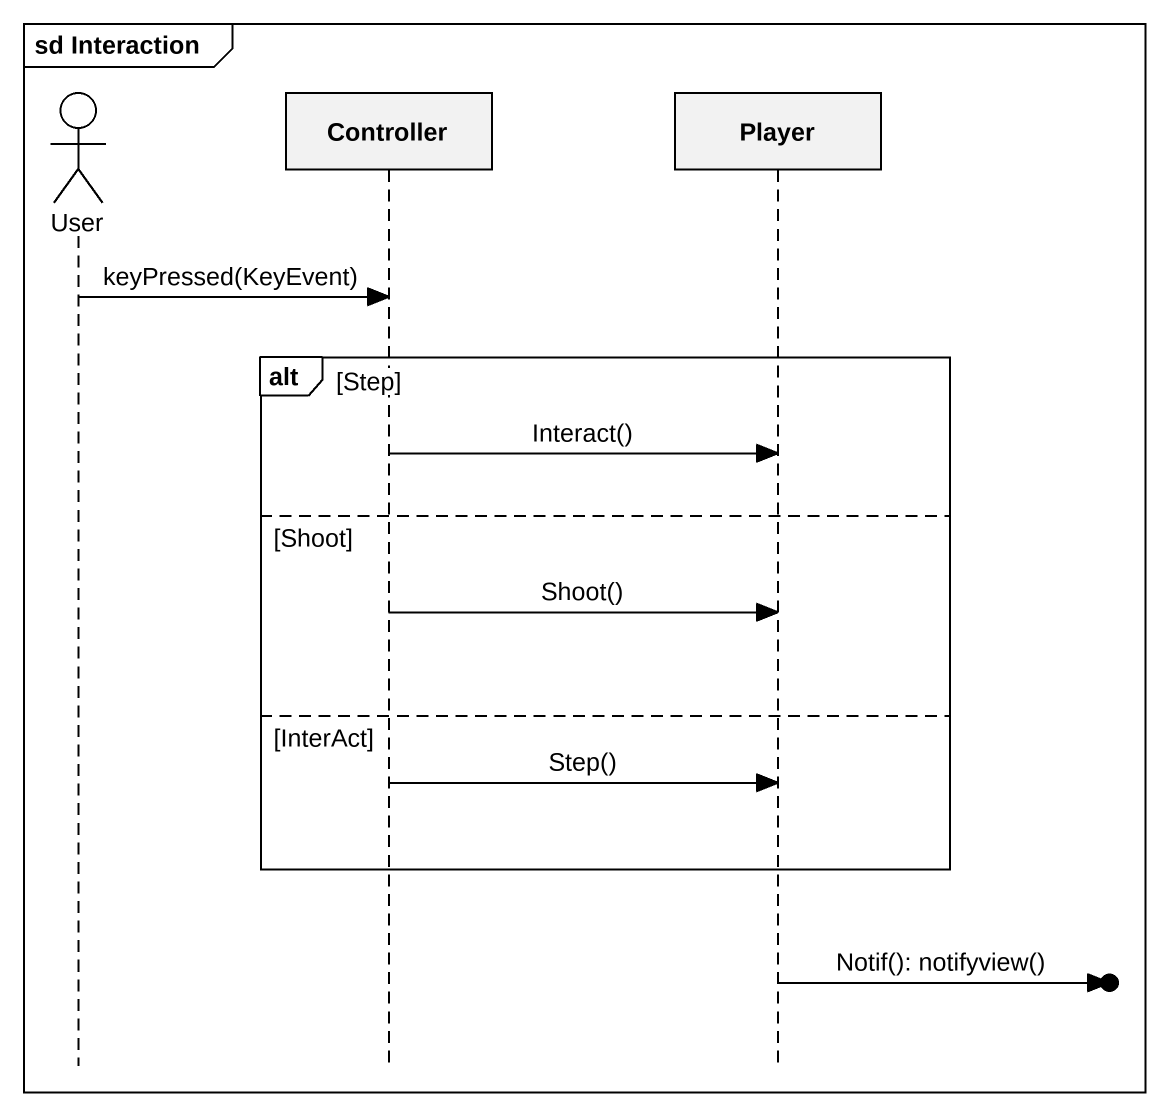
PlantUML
@startuml
mainframe sd Interaction
hide footbox
actor User
participant Controller
participant Player

User -> Controller : keyPressed(KeyEvent)
alt Step
  Controller -> Player : Interact()
else Shoot
  Controller -> Player : Shoot()
else InterAct
  Controller -> Player : Step()
end
Player ->o] : Notif(): notifyview()
@enduml
